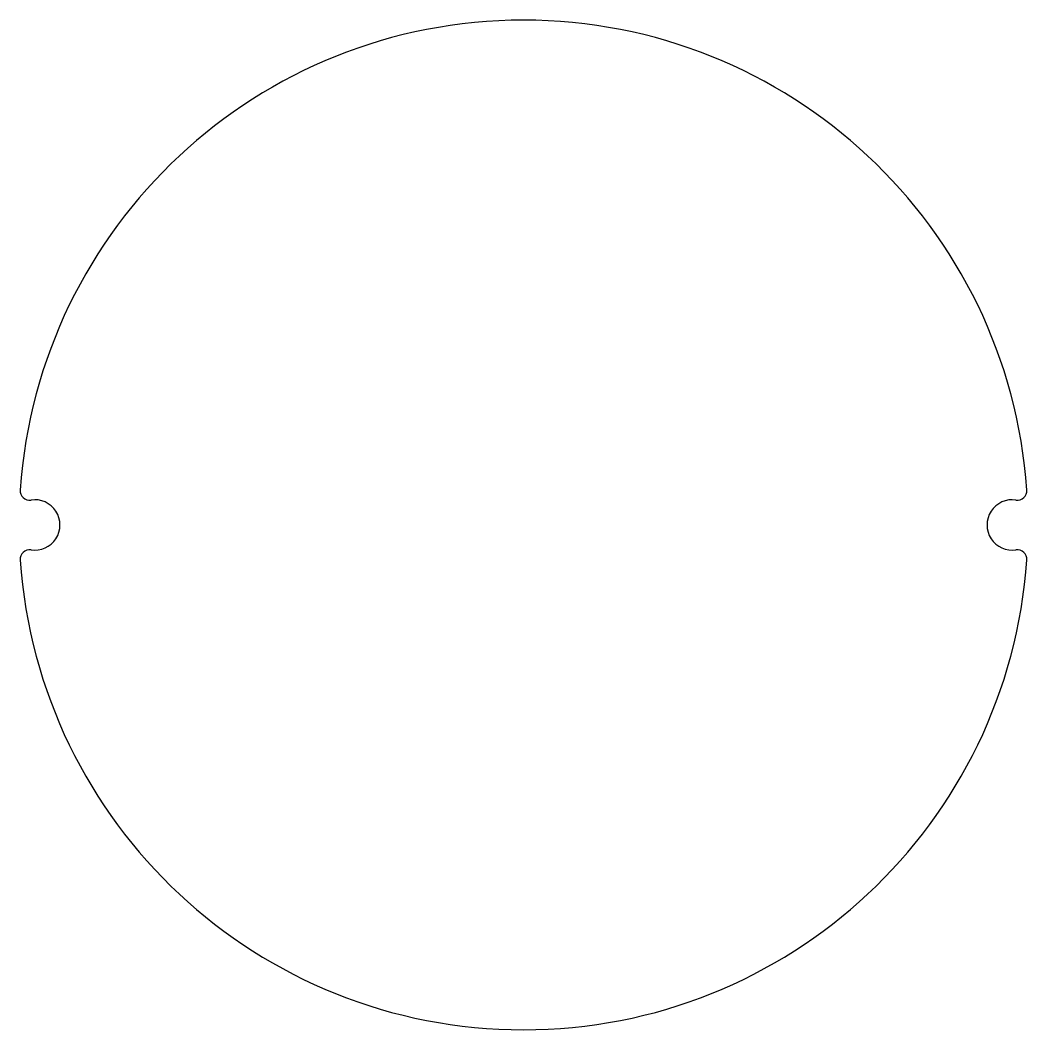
# Model space of a CAD drawing. Header units: millimetres. Extents: x 533.5 to 565.4, y 233.2 to 265.2.
import ezdxf

# ---------------------------------------------------------------- set-up
doc = ezdxf.new("R2010")
doc.units = ezdxf.units.MM

msp = doc.modelspace()

# ---------------------------------------------------------------- linework, layer by layer
for centre, radius, start, end in [((549.431, 249.157), 16, 3.9736, 176.0264), ((533.769, 250.244), 0.3, 176.0264, 278.4825), ((565.093, 250.244), 0.3, 261.5175, 3.9736), ((533.931, 249.157), 0.8, 261.5175, 98.4825), ((564.931, 249.157), 0.8, 81.5175, 278.4825), ((533.769, 248.069), 0.3, 81.5175, 183.9736), ((565.093, 248.069), 0.3, 356.0264, 98.4825), ((549.431, 249.157), 16, 183.9736, 356.0264)]:
    msp.add_arc(centre, radius, start, end)

doc.saveas('drawing.dxf')
